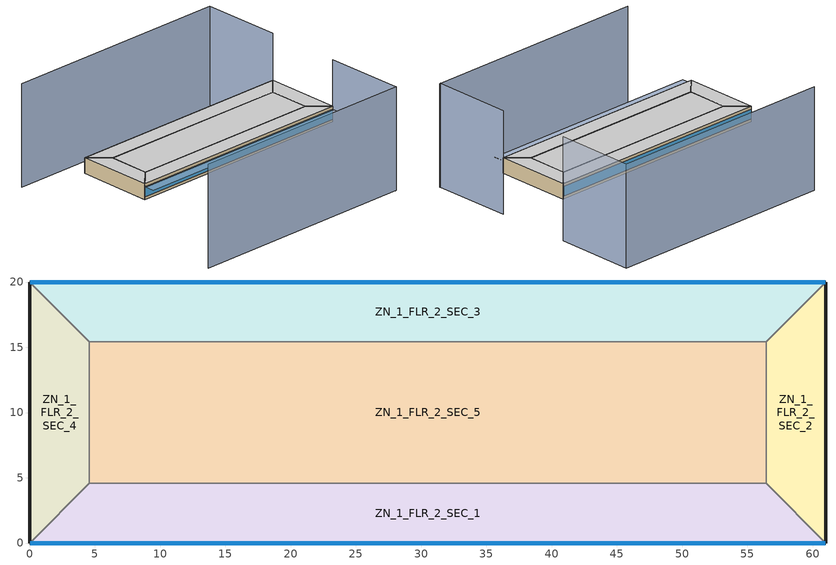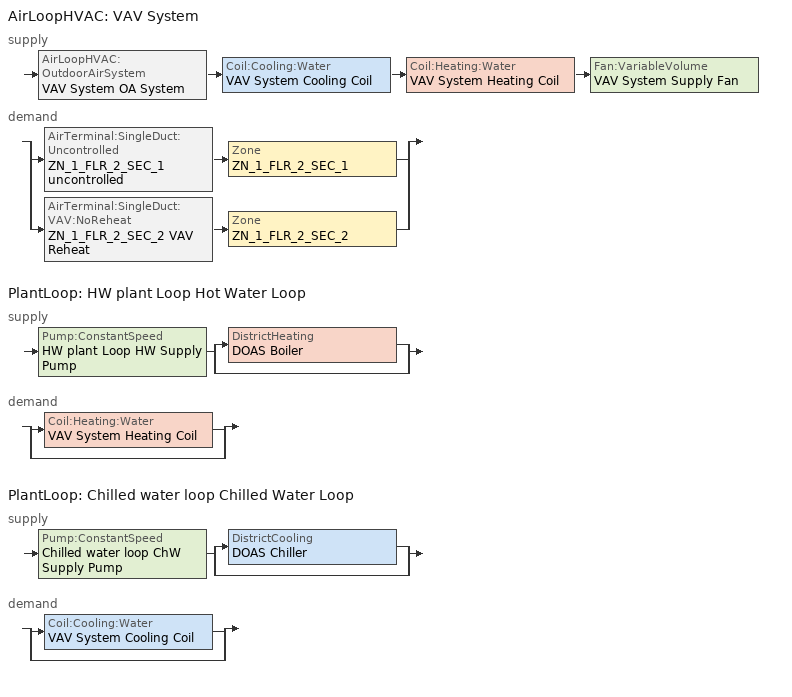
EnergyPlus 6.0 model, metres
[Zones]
ZN_1_FLR_2_SEC_1
 floor adiabatic (FLOOR_Radiant): 56.43,4.57 61,0 0,0 4.57,4.57 z8
 wall outside (Steel-Framed_R-13_Ext-wall): 0,0 61,0 z8:12
 wall to ZN_1_FLR_2_SEC_2 (Standard_Int-Wall): 61,0 56.43,4.57 z8:12
 wall to ZN_1_FLR_2_SEC_5 (Standard_Int-Wall): 56.43,4.57 4.57,4.57 z8:12
 wall to ZN_1_FLR_2_SEC_4 (Standard_Int-Wall): 4.57,4.57 0,0 z8:12
 window (std_window_UValue_6.809_SHGC_0.25_VT_0.25): 0.05,0 60.95,0 z8.75:11.25
 ceiling adiabatic (CEILING_Radiant): 0,0 61,0 56.43,4.57 4.57,4.57 z12
ZN_1_FLR_2_SEC_2
 floor adiabatic (FLOOR_Radiant): 61,20 61,0 56.43,4.57 56.43,15.43 z8
 wall outside (Steel-Framed_R-13_Ext-wall): 61,0 61,20 z8:12
 wall to ZN_1_FLR_2_SEC_3 (Standard_Int-Wall): 61,20 56.43,15.43 z8:12
 wall to ZN_1_FLR_2_SEC_5 (Standard_Int-Wall): 56.43,15.43 56.43,4.57 z8:12
 ceiling adiabatic (CEILING_Radiant): 61,20 56.43,15.43 56.43,4.57 61,0 z12
ZN_1_FLR_2_SEC_3
 floor adiabatic (FLOOR_Radiant): 61,20 56.43,15.43 4.57,15.43 0,20 z8
 wall outside (Steel-Framed_R-13_Ext-wall): 61,20 0,20 z8:12
 wall to ZN_1_FLR_2_SEC_5 (Standard_Int-Wall): 4.57,15.43 56.43,15.43 z8:12
 wall to ZN_1_FLR_2_SEC_4 (Standard_Int-Wall): 0,20 4.57,15.43 z8:12
 window (std_window_UValue_6.809_SHGC_0.25_VT_0.25_north): 60.95,20 0.05,20 z8.75:11.25
 ceiling adiabatic (CEILING_Radiant): 0,20 4.57,15.43 56.43,15.43 61,20 z12
ZN_1_FLR_2_SEC_4
 floor adiabatic (FLOOR_Radiant): 0,20 4.57,15.43 4.57,4.57 0,0 z8
 wall outside (Steel-Framed_R-13_Ext-wall): 0,20 0,0 z8:12
 wall to ZN_1_FLR_2_SEC_5 (Standard_Int-Wall): 4.57,4.57 4.57,15.43 z8:12
 ceiling adiabatic (CEILING_Radiant): 0,20 0,0 4.57,4.57 4.57,15.43 z12
ZN_1_FLR_2_SEC_5
 floor adiabatic (FLOOR_Radiant): 56.43,15.43 56.43,4.57 4.57,4.57 4.57,15.43 z8
 ceiling adiabatic (CEILING_Radiant): 4.57,15.43 4.57,4.57 56.43,4.57 56.43,15.43 z12
shading: 61.03,41 60.98,20 / 61.03,41 0.05,41 / 60.98,0 60.93,-21 / 61.03,-21 0.05,-21 z-2.55:24; 61,0 61,-2.72 0.05,-2.72 0.05,0 z11.25
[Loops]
AirLoopHVAC 'VAV System'
 supply: AirLoopHVAC:OutdoorAirSystem 'VAV System OA System' > Coil:Cooling:Water 'VAV System Cooling Coil' > Coil:Heating:Water 'VAV System Heating Coil' > Fan:VariableVolume 'VAV System Supply Fan'
 demand: split
  | AirTerminal:SingleDuct:Uncontrolled 'ZN_1_FLR_2_SEC_1 uncontrolled' > Zone 'ZN_1_FLR_2_SEC_1'
  | AirTerminal:SingleDuct:VAV:NoReheat 'ZN_1_FLR_2_SEC_2 VAV Reheat' > Zone 'ZN_1_FLR_2_SEC_2'
PlantLoop 'HW plant Loop Hot Water Loop'
 supply: Pump:ConstantSpeed 'HW plant Loop HW Supply Pump' > split
  | DistrictHeating 'DOAS Boiler'
  | bypass
 demand: split
  | Coil:Heating:Water 'VAV System Heating Coil'
  | bypass
PlantLoop 'Chilled water loop Chilled Water Loop'
 supply: Pump:ConstantSpeed 'Chilled water loop ChW Supply Pump' > split
  | DistrictCooling 'DOAS Chiller'
  | bypass
 demand: split
  | Coil:Cooling:Water 'VAV System Cooling Coil'
  | bypass
[Building]
VAV_w_rht: 0, City, 0.04, 0.2, FullInteriorAndExterior, 25
[Site:Location]
New Delhi_Delhi_IND Design_Conditions: 28.58, 77.2, 5.5, 216
[SizingPeriod:DesignDay]
New Delhi Ann Htg 99.6% Condns DB: 6.3, 0, 6.3, 98757, 0.5, 270, 0, 0, 0, 21, 1, WinterDesignDay, 0, WetBulb
New Delhi Ann Clg .4% Condns DB=>MWB: 42, 9.7, 22.2, 98757, 3.2, 320, 1, 0, 0, 21, 6, SummerDesignDay, 0, WetBulb
[Site:GroundTemperature:BuildingSurface]
23.067, 22.89, 23.12, 23.184, 23.193, 23.215, 23.234, 23.214, 23.239, 23.241, 23.244, 22.977
[Site:WaterMainsTemperature]
CORRELATION: , 25.35, 9.1
[Material]
GP01 1/2 GYPSUM: Smooth, 0.0127, 0.16, 800, 1090, 0.9, 0.7, 0.5
Wall Insulation [1]: MediumRough, 0.0373, 0.045, 265, 836.8, 0.9, 0.7, 0.7
1/2IN Gypsum: Smooth, 0.0127, 0.16, 784.9, 830, 0.9, 0.92, 0.92
Std Wood 6inch: MediumSmooth, 0.15, 0.12, 540, 1210, 0.9, 0.7, 0.7
1inch heavyweight concrete: MediumRough, 0.025, 1.95, 2240, 900
4inch heavyweight concrete: MediumRough, 0.1, 1.95, 2240, 900
2inch lightweight concrete: MediumRough, 0.05, 0.53, 1280, 840
[Material:NoMass]
MAT-SHEATH: Rough, 0.3626, 0.9, 0.7, 0.7
[WindowMaterial:Glazing]
Theoretical Glass [167]: SpectralAverage, , 0.003, 0.2374, 0.7126, 0.7126, 0.2512, 0.6988, 0.6988, 0, 0.985, 0.985, 2.1073, 1, No
[Construction]
InteriorFurnishings: Std Wood 6inch
std_window_UValue_6.809_SHGC_0.25_VT_0.25; std_window_UValue_6.809_SHGC_0.25_VT_0.25_north: Theoretical Glass [167]
Standard_Int-Wall: GP01 1/2 GYPSUM, GP01 1/2 GYPSUM
Steel-Framed_R-13_Ext-wall: MAT-SHEATH, Wall Insulation [1], 1/2IN Gypsum
[Construction:InternalSource]
FLOOR_Radiant: 2, 2, 1, 0.15, 1inch heavyweight concrete, 4inch heavyweight concrete, 2inch lightweight concrete
CEILING_Radiant: 2, 2, 1, 0.15, 2inch lightweight concrete, 4inch heavyweight concrete, 1inch heavyweight concrete
[Zone]
ZN_1_FLR_2_SEC_1; ZN_1_FLR_2_SEC_4: 0, 0, 0, 6, 1, 1, 4, autocalculate, , , Yes
ZN_1_FLR_2_SEC_2: 0, 61, 0, 6, 1, 1, 4, autocalculate, , , Yes
ZN_1_FLR_2_SEC_3: 0, 4.57, 15.43, 6, 1, 1, 4, autocalculate, , , Yes
ZN_1_FLR_2_SEC_5: 0, 4.57, 4.57, 6, 1, 1, 4, autocalculate, , , Yes
[InternalMass]
ZN_1_FLR_2_SEC_1 Internal Mass: InteriorFurnishings, ZN_1_FLR_2_SEC_1, 515.7702
ZN_1_FLR_2_SEC_2 Internal Mass: InteriorFurnishings, ZN_1_FLR_2_SEC_2, 141.0302
ZN_1_FLR_2_SEC_3 Internal Mass: InteriorFurnishings, ZN_1_FLR_2_SEC_3, 515.7702
ZN_1_FLR_2_SEC_4 Internal Mass: InteriorFurnishings, ZN_1_FLR_2_SEC_4, 141.0302
ZN_1_FLR_2_SEC_5 Internal Mass: InteriorFurnishings, ZN_1_FLR_2_SEC_5, 1126.4
[People]
ZN_1_FLR_2_SEC_1 People: ZN_1_FLR_2_SEC_1, BLDG_OCC_SCH, People, 25.7885, , , 0.3, AUTOCALCULATE, ACTIVITY_SCH, , No, ZoneAveraged, , WORK_EFF_SCH, CLOTHING_SCH, AIR_VELO_SCH, FANGER
ZN_1_FLR_2_SEC_2 People: ZN_1_FLR_2_SEC_2, BLDG_OCC_SCH, People, 7.0515, , , 0.3, AUTOCALCULATE, ACTIVITY_SCH, , No, ZoneAveraged, , WORK_EFF_SCH, CLOTHING_SCH, AIR_VELO_SCH, FANGER
ZN_1_FLR_2_SEC_3 People: ZN_1_FLR_2_SEC_3, BLDG_OCC_SCH, People, 25.7885, , , 0.3, AUTOCALCULATE, ACTIVITY_SCH, , No, ZoneAveraged, , WORK_EFF_SCH, CLOTHING_SCH, AIR_VELO_SCH, FANGER
ZN_1_FLR_2_SEC_4 People: ZN_1_FLR_2_SEC_4, BLDG_OCC_SCH, People, 7.0515, , , 0.3, AUTOCALCULATE, ACTIVITY_SCH, , No, ZoneAveraged, , WORK_EFF_SCH, CLOTHING_SCH, AIR_VELO_SCH, FANGER
ZN_1_FLR_2_SEC_5 People: ZN_1_FLR_2_SEC_5, BLDG_OCC_SCH, People, 56.32, , , 0.3, AUTOCALCULATE, ACTIVITY_SCH, , No, ZoneAveraged, , WORK_EFF_SCH, CLOTHING_SCH, AIR_VELO_SCH, FANGER
[Lights]
ZN_1_FLR_2_SEC_1_Lights: ZN_1_FLR_2_SEC_1, BLDG_LIGHT_SCH, Watts/Area, , 10.764, , 0, 0.2, 0.2, 1, General, No
ZN_1_FLR_2_SEC_2_Lights: ZN_1_FLR_2_SEC_2, BLDG_LIGHT_SCH, Watts/Area, , 10.764, , 0, 0.2, 0.2, 1, General, No
ZN_1_FLR_2_SEC_3_Lights: ZN_1_FLR_2_SEC_3, BLDG_LIGHT_SCH, Watts/Area, , 10.764, , 0, 0.2, 0.2, 1, General, No
ZN_1_FLR_2_SEC_4_Lights: ZN_1_FLR_2_SEC_4, BLDG_LIGHT_SCH, Watts/Area, , 10.764, , 0, 0.2, 0.2, 1, General, No
ZN_1_FLR_2_SEC_5_Lights: ZN_1_FLR_2_SEC_5, BLDG_LIGHT_SCH, Watts/Area, , 10.764, , 0, 0.2, 0.2, 1, General, No
[ElectricEquipment]
ZN_1_FLR_2_SEC_1_PlugMisc_Equip: ZN_1_FLR_2_SEC_1, BLDG_EQUIP_SCH, EquipmentLevel, 2774.84, , , 0, 0.5, 0, PlugMisc
ZN_1_FLR_2_SEC_2_PlugMisc_Equip: ZN_1_FLR_2_SEC_2, BLDG_EQUIP_SCH, EquipmentLevel, 758.7425, , , 0, 0.5, 0, PlugMisc
ZN_1_FLR_2_SEC_3_PlugMisc_Equip: ZN_1_FLR_2_SEC_3, BLDG_EQUIP_SCH, EquipmentLevel, 2774.84, , , 0, 0.5, 0, PlugMisc
ZN_1_FLR_2_SEC_4_PlugMisc_Equip: ZN_1_FLR_2_SEC_4, BLDG_EQUIP_SCH, EquipmentLevel, 758.7425, , , 0, 0.5, 0, PlugMisc
ZN_1_FLR_2_SEC_5_PlugMisc_Equip: ZN_1_FLR_2_SEC_5, BLDG_EQUIP_SCH, EquipmentLevel, 6060.03, , , 0, 0.5, 0, PlugMisc
[ZoneInfiltration:DesignFlowRate]
ZN_1_FLR_2_SEC_1_Infiltration: ZN_1_FLR_2_SEC_1, INFIL_SCH, Flow/Zone, 0.0645, , , , 1, 0, 0, 0
ZN_1_FLR_2_SEC_2_Infiltration: ZN_1_FLR_2_SEC_2, INFIL_SCH, Flow/Zone, 0.0176, , , , 1, 0, 0, 0
ZN_1_FLR_2_SEC_3_Infiltration: ZN_1_FLR_2_SEC_3, INFIL_SCH, Flow/Zone, 0.0645, , , , 1, 0, 0, 0
ZN_1_FLR_2_SEC_4_Infiltration: ZN_1_FLR_2_SEC_4, INFIL_SCH, Flow/Zone, 0.0176, , , , 1, 0, 0, 0
ZN_1_FLR_2_SEC_5_Infiltration: ZN_1_FLR_2_SEC_5, INFIL_SCH, Flow/Zone, 0.1408, , , , 1, 0, 0, 0
[Sizing:Zone]
ZN_1_FLR_2_SEC_1; ZN_1_FLR_2_SEC_2: 12.8, 50, 0.008, 0.008, Flow/Person, 0.00944, , , , , DesignDay, 0, , , 0, DesignDay, 0, , , 0
[Sizing:System]
VAV System: Sensible, autosize, 0.3, 7.2, 0.008, 11, 0.008, 12.8, 10, NonCoincident, No, No, 0.008, 0.008, DesignDay, 0, DesignDay, 0
[Sizing:Plant]
HW plant Loop Hot Water Loop: Heating, 82, 11
Chilled water loop Chilled Water Loop: Cooling, 7.22, 6.67
[ZoneControl:Thermostat]
ZN_1_FLR_2_SEC_1 Thermostat: ZN_1_FLR_2_SEC_1, HVACTemplate-Always 4, ThermostatSetpoint:DualSetpoint, a_thermostat Dual SP Control
ZN_1_FLR_2_SEC_2 Thermostat: ZN_1_FLR_2_SEC_2, HVACTemplate-Always 4, ThermostatSetpoint:DualSetpoint, a_thermostat Dual SP Control
[ThermostatSetpoint:DualSetpoint]
a_thermostat Dual SP Control: HVACTemplate-Always 22, HVACTemplate-Always 24
[AirTerminal:SingleDuct:Uncontrolled]
ZN_1_FLR_2_SEC_1 uncontrolled: ALWAYS_ON, ZN_1_FLR_2_SEC_1 Zone Equip Inlet, autosize
[AirTerminal:SingleDuct:VAV:NoReheat]
ZN_1_FLR_2_SEC_2 VAV Reheat: HVACTemplate-Always 1, ZN_1_FLR_2_SEC_2 Supply Inlet, ZN_1_FLR_2_SEC_2 Zone Equip Inlet, autosize, Constant, 0.2
[Zone equipment]
ZN_1_FLR_2_SEC_1: ZN_1_FLR_2_SEC_1 uncontrolled
ZN_1_FLR_2_SEC_2: ZN_1_FLR_2_SEC_2 VAV Reheat
[Fan:VariableVolume]
VAV System Supply Fan: HVACTemplate-Always 1, 0.7, 1000, autosize, Fraction, 0.25, , 0.9, 1, 0.350712, 0.308505, -0.541374, 0.871988, 0, VAV System Heating Coil Outlet, VAV System Supply Fan Outlet
[Coil:Cooling:Water]
VAV System Cooling Coil: HVACTemplate-Always 1, autosize, autosize, autosize, autosize, autosize, autosize, autosize, VAV System Cooling Coil ChW Inlet, VAV System Cooling Coil ChW Outlet, VAV System Mixed Air Outlet, VAV System Cooling Coil Outlet, DetailedAnalysis, CrossFlow
[Coil:Heating:Water]
VAV System Heating Coil: HVACTemplate-Always 1, autosize, autosize, VAV System Heating Coil HW Inlet, VAV System Heating Coil HW Outlet, VAV System Cooling Coil Outlet, VAV System Heating Coil Outlet, UFactorTimesAreaAndDesignWaterFlowRate, autosize, 82.2, 16.6, 71.1, 32.2, 1
[Controller:WaterCoil]
VAV System Cooling Coil Controller: Temperature, Reverse, Flow, VAV System Cooling Coil Outlet, VAV System Cooling Coil ChW Inlet, autosize, autosize, 0
VAV System Heating Coil Controller: Temperature, Normal, Flow, VAV System Heating Coil Outlet, VAV System Heating Coil HW Inlet, autosize, autosize, 0
[Controller:OutdoorAir]
VAV System OA Controller: VAV System Relief Air Outlet, VAV System Air Loop Inlet, VAV System Mixed Air Outlet, VAV System Outside Air Inlet, autosize, autosize, NoEconomizer, ModulateFlow, , , , , , NoLockout, ProportionalMinimum
[AirLoopHVAC]
VAV System: VAV System Controllers, VAV System Availability Managers, autosize, VAV System Branches, , VAV System Air Loop Inlet, VAV System Return Air Outlet, VAV System Supply Path Inlet, VAV System Supply Fan Outlet
[AirLoopHVAC:OutdoorAirSystem]
VAV System OA System: VAV System OA System Controllers, VAV System OA System Equipment, VAV System Availability Managers
[OutdoorAir:Mixer]
VAV System OA Mixing Box: VAV System Mixed Air Outlet, VAV System Outside Air Inlet, VAV System Relief Air Outlet, VAV System Air Loop Inlet
[Pump:ConstantSpeed]
HW plant Loop HW Supply Pump: HW plant Loop HW Supply Inlet, HW plant Loop HW Pump Outlet, autosize, 179352, autosize, 0.9, 0, Intermittent
Chilled water loop ChW Supply Pump: Chilled water loop ChW Supply Inlet, Chilled water loop ChW Pump Outlet, autosize, 179352, autosize, 0.9, 0, Intermittent
[DistrictCooling]
DOAS Chiller: DOAS Chiller ChW Inlet, DOAS Chiller ChW Outlet, 1000000000000000
[DistrictHeating]
DOAS Boiler: DOAS Boiler HW Inlet, DOAS Boiler HW Outlet, 1000000000000000
[PlantLoop]
HW plant Loop Hot Water Loop: Water, HW plant Loop Operation, HW plant Loop HW Supply Outlet, 100, 10, autosize, 0, autosize, HW plant Loop HW Supply Inlet, HW plant Loop HW Supply Outlet, HW plant Loop HW Supply Side Branches, HW plant Loop HW Supply Side Connectors, HW plant Loop HW Demand Inlet, HW plant Loop HW Demand Outlet, HW plant Loop HW Demand Side Branches, HW plant Loop HW Demand Side Connectors, Sequential, , SingleSetpoint
Chilled water loop Chilled Water Loop: Water, Chilled water loop Chiller Operation, Chilled water loop ChW Supply Outlet, 98, 1, autosize, 0, autosize, Chilled water loop ChW Supply Inlet, Chilled water loop ChW Supply Outlet, Chilled water loop ChW Supply Side Branches, Chilled water loop ChW Supply Side Connectors, Chilled water loop ChW Demand Inlet, Chilled water loop ChW Demand Outlet, Chilled water loop ChW Demand Side Branches, Chilled water loop ChW Demand Side Connectors, Sequential, , SingleSetpoint, None
[PlantEquipmentList]
HW plant Loop All Equipment: DistrictHeating, DOAS Boiler
Chilled water loop All Chillers: DistrictCooling, DOAS Chiller
[PlantEquipmentOperation:CoolingLoad]
Chilled water loop Chiller Operation All Hours: 0, 1000000000000000, Chilled water loop All Chillers
[PlantEquipmentOperation:HeatingLoad]
HW plant Loop Operation All Hours: 0, 1000000000000000, HW plant Loop All Equipment
[PlantEquipmentOperationSchemes]
HW plant Loop Operation: PlantEquipmentOperation:HeatingLoad, HW plant Loop Operation All Hours, HVACTemplate-Always 1
Chilled water loop Chiller Operation: PlantEquipmentOperation:CoolingLoad, Chilled water loop Chiller Operation All Hours, HVACTemplate-Always 1
[AvailabilityManager:NightCycle]
VAV System Availability: HVACTemplate-Always 1, HVACTemplate-Always 1, StayOff, 1, 3600
[SetpointManager:Scheduled]
VAV System Cooling Supply Air Temp Manager: Temperature, HVACTemplate-Always 12.8, VAV System Supply Fan Outlet
VAV System Heating Supply Air Temp Manager: Temperature, HVACTemplate-Always 10, VAV System Supply Path Inlet
HW plant Loop HW Temp Manager: Temperature, HVACTemplate-Always 82, HW plant Loop HW Supply Outlet
Chilled water loop ChW Temp Manager: Temperature, HVACTemplate-Always 7.22, Chilled water loop ChW Supply Outlet
[SetpointManager:MixedAir]
VAV System Cooling Coil Air Temp Manager: Temperature, VAV System Supply Fan Outlet, VAV System Heating Coil Outlet, VAV System Supply Fan Outlet, VAV System Mixed Air Nodes
VAV System Heating Coil Air Temp Manager: Temperature, VAV System Supply Path Inlet, VAV System Heating Coil Outlet, VAV System Supply Fan Outlet, VAV System Heating Coil Outlet
[Schedule:Compact]
INFIL_SCH: Fraction, Through: 12/31, For: Weekdays SummerDesignDay, Until: 06:00, 1, Until: 22:00, 0, Until: 24:00, 1, For: Saturday WinterDesignDay, Until: 06:00, 1, Until: 18:00, 0, Until: 24:00, 1, For: Sunday Holidays AllOtherDays, Until: 24:00, 1
ALWAYS_ON: Fraction, Through: 12/31, For: AllDays, Until: 24:00, 1
ACTIVITY_SCH: Any Number, Through: 12/31, For: AllDays, Until: 24:00, 120
WORK_EFF_SCH: Fraction, Through: 12/31, For: AllDays, Until: 24:00, 0
AIR_VELO_SCH: Any Number, Through: 12/31, For: AllDays, Until: 24:00, 0.2
CLOTHING_SCH: Any Number, Through: 04/30, For: AllDays, Until: 24:00, 1, Through: 09/30, For: AllDays, Until: 24:00, 0.5, Through: 12/31, For: AllDays, Until: 24:00, 1
BLDG_LIGHT_SCH: Fraction, Through: 12/31, For: Weekdays, Until: 05:00, 0.05, Until: 07:00, .715, Until: 09:00, .87, Until: 18:00, 0.9, Until: 19:00, .8984, Until: 20:00, .8838, Until: 22:00, .7425, Until: 23:00, .4074, Until: 24:00, .23, For: SummerDesignDay, Until: 24:00, 1, For: Saturday, Until: 06:00, 0.05, Until: 08:00, .05, Until: 12:00, .05, Until: 17:00, .05, Until: 24:00, 0.05, For: WinterDesignDay, Until: 24:00, 0, For: Sunday Holidays AllOtherDays, Until: 24:00, 0.05
BLDG_EQUIP_SCH: Fraction, Through: 12/31, For: Weekdays, Until: 06:00, .1248, Until: 12:00, 0.9, Until: 13:00, 0.8, Until: 21:00, 0.9, Until: 23:00, .7, Until: 24:00, .2, For: SummerDesignDay, Until: 24:00, 1, For: Saturday, Until: 06:00, .12, Until: 08:00, .12, Until: 12:00, .12, Until: 17:00, .12, Until: 24:00, .12, For: WinterDesignDay, Until: 24:00, 0, For: Sunday Holidays AllOtherDays, Until: 24:00, .036
BLDG_OCC_SCH: Fraction, Through: 12/31, For: Weekdays, Until: 06:00, 0, Until: 07:00, .63, Until: 08:00, .84, Until: 12:00, 0.95, Until: 13:00, 0.5, Until: 20:00, 0.95, Until: 21:00, .79, Until: 22:00, .63, Until: 24:00, 0.05, For: SummerDesignDay, Until: 06:00, 0, Until: 22:00, 1, Until: 24:00, 0.05, For: Saturday, Until: 06:00, 0, Until: 08:00, 0.1, Until: 12:00, .1, Until: 17:00, 0.1, Until: 19:00, 0, Until: 24:00, 0, For: WinterDesignDay, Until: 24:00, 0, For: Sunday Holidays AllOtherDays, Until: 06:00, 0, Until: 18:00, 0, Until: 24:00, 0
HVACTemplate-Always 1: HVACTemplate Any Number, Through: 12/31, For: AllDays, Until: 24:00, 1
HVACTemplate-Always 4: HVACTemplate Any Number, Through: 12/31, For: AllDays, Until: 24:00, 4
HVACTemplate-Always 22: HVACTemplate Any Number, Through: 12/31, For: AllDays, Until: 24:00, 22
HVACTemplate-Always 24: HVACTemplate Any Number, Through: 12/31, For: AllDays, Until: 24:00, 24
HVACTemplate-Always 12.8: HVACTemplate Any Number, Through: 12/31, For: AllDays, Until: 24:00, 12.8
HVACTemplate-Always 10: HVACTemplate Any Number, Through: 12/31, For: AllDays, Until: 24:00, 10
HVACTemplate-Always 82: HVACTemplate Any Number, Through: 12/31, For: AllDays, Until: 24:00, 82
HVACTemplate-Always 7.22: HVACTemplate Any Number, Through: 12/31, For: AllDays, Until: 24:00, 7.22
